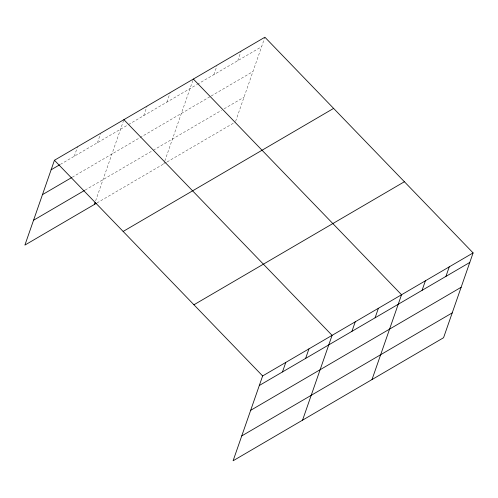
<?xml version="1.0" encoding="UTF-8"?>
<svg xmlns="http://www.w3.org/2000/svg" width="498" height="498" viewBox="0 0 498 498"><rect width="100%" height="100%" fill="white"/><g stroke="black" fill="none" stroke-linecap="round" stroke-linejoin="round"><path stroke-width="0.37" stroke-dasharray="2.49 1.87" d="M74.27 156.26L77.588 146.729M97.421 142.727L100.484 133.931M95.628 200.831L123.89 119.663M143.723 115.661L147.041 106.13M166.874 102.127L170.191 92.597M163.805 163.879L164.57 161.688M164.826 160.96L193.342 79.058M213.879 74.644L216.941 65.848M237.733 60.7L241.051 51.17M235.616 121.319L264.905 37.226M60.376 164.384L127.849 124.942M128.509 124.556L196.648 84.716M197.314 84.33L261.581 46.756M72.235 177.238L210.523 96.394M211.189 96.008L252.928 71.606M85.146 190.08L152.612 150.639M153.278 150.247L221.492 110.369M224.137 108.819L244.014 97.203M96.998 202.935L166.457 162.329M167.116 161.943L235.367 122.047"/><path stroke-width="0.75" d="M473.1 252.916L262.633 375.953L233.095 460.775L443.562 337.731L473.1 252.916L264.905 37.226L54.438 160.269L24.9 245.084L96.338 203.321M94.352 204.485L95.118 202.294M282.466 371.95L285.79 362.42M305.616 358.417L308.941 348.886M302.554 420.169L332.091 335.347L123.89 119.663M351.924 331.344L355.242 321.814M375.075 317.811L378.393 308.281M372.006 379.569L401.544 294.748L193.342 79.058M422.074 290.334L425.398 280.804M445.928 276.39L449.246 266.86M51.12 169.799L59.716 164.77M42.467 194.643L71.569 177.63M33.553 220.241L84.486 190.466M123.143 231.446L333.61 108.402M193.927 304.776L404.395 181.739M259.315 385.483L469.782 262.446M250.662 410.327L461.129 287.29M241.748 435.924L452.215 312.887M54.438 160.269L262.633 375.953"/></g></svg>
